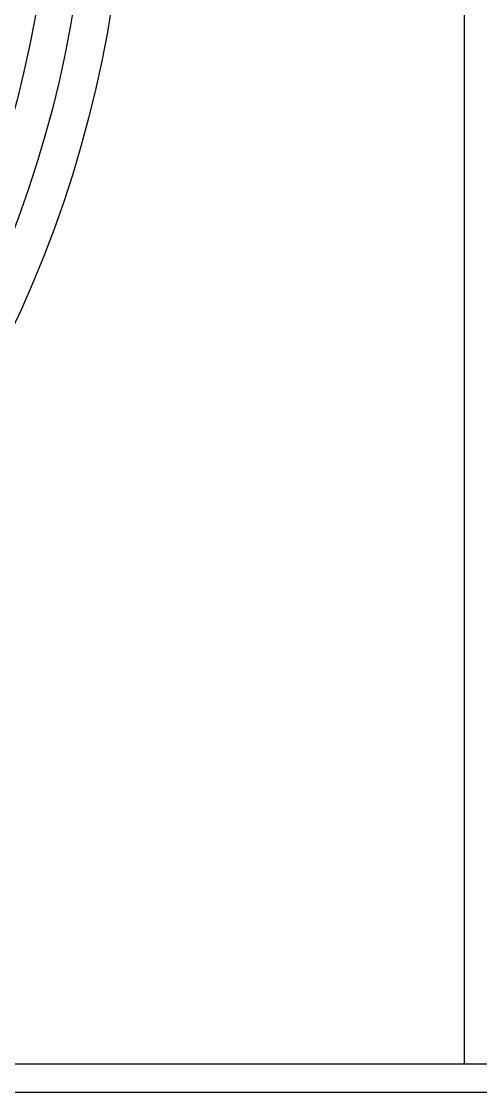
# Model space of a CAD drawing. Header units: millimetres. Extents: x 0 to 25222, y 0 to 17836.
# Drawn here: x 8255 to 8906, y 11419 to 12938 of the extents above; entities that cross this region are included whole.
import ezdxf

# ---------------------------------------------------------------- set-up
doc = ezdxf.new("R2010")
doc.units = ezdxf.units.MM

msp = doc.modelspace()

# ---------------------------------------------------------------- linework, layer by layer
at = {"color": 3}
for p, q in [((8883.1, 11459.1), (8883.1, 14979.1)), ((9963.1, 11459.1), (3533.1, 11459.1)), ((9963.1, 11419.1), (3493.1, 11419.1))]:
    msp.add_line(p, q, dxfattribs=at)
for radius in [1675, 1675, 1621.9, 1570.3]:
    msp.add_circle((6728.1, 13219.1), radius, dxfattribs=at)

doc.saveas('drawing.dxf')
